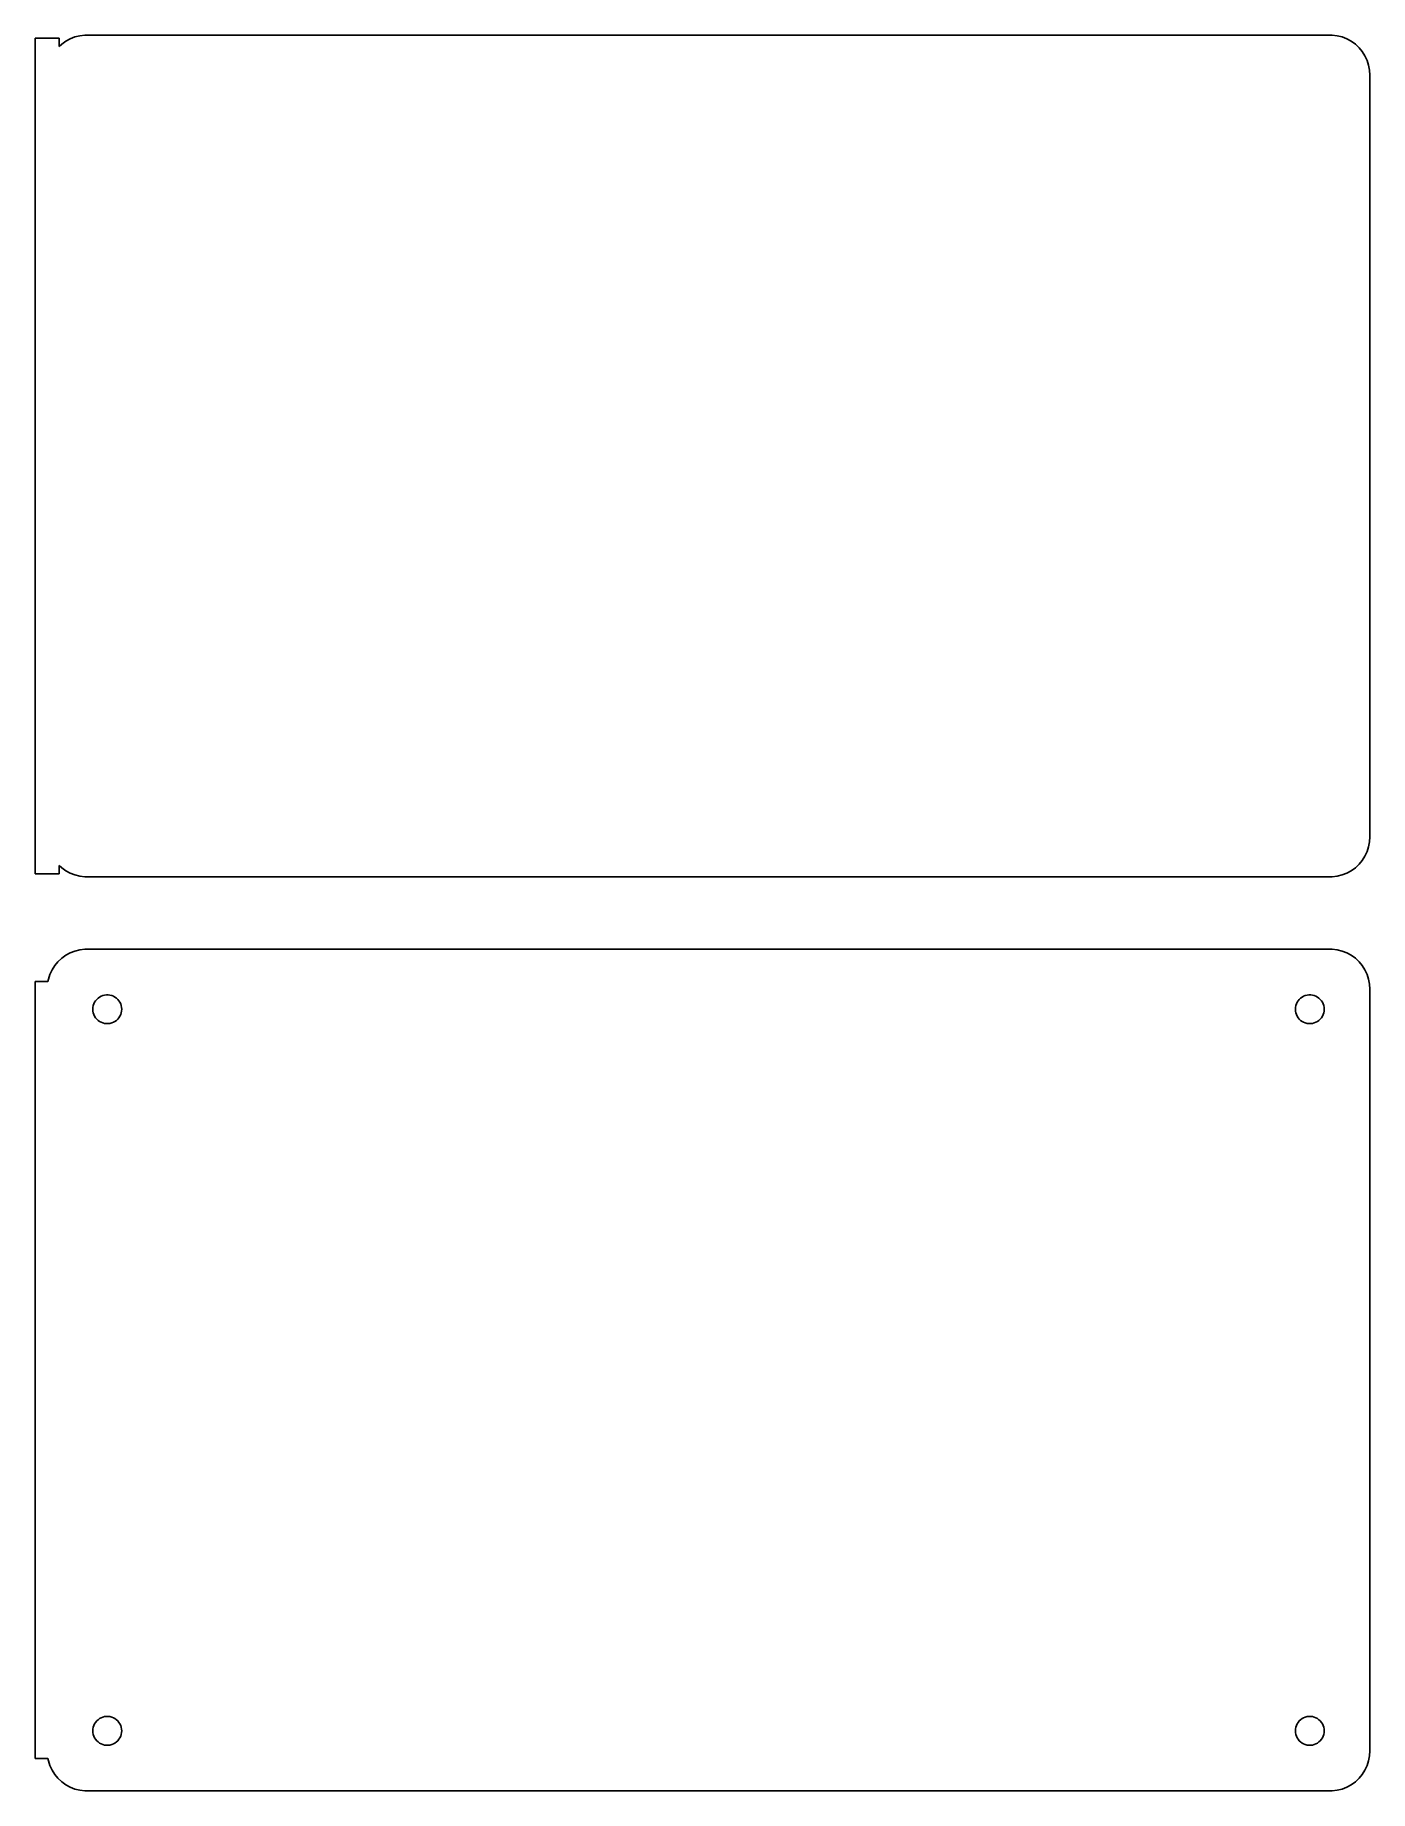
# Model space of a CAD drawing. Header units: metres. Extents: x -84 to 82, y 62 to 280.
import ezdxf

# ---------------------------------------------------------------- set-up
doc = ezdxf.new("R2010")
doc.units = ezdxf.units.M

msp = doc.modelspace()

# ---------------------------------------------------------------- linework, layer by layer
for p, q in [((-78.4369, 280.411), (-79.0451, 280.255)), ((-77.8139, 280.49), (-78.4369, 280.411)), ((77.8139, 280.49), (-77.8139, 280.49)), ((78.4369, 280.411), (77.8139, 280.49)), ((79.0451, 280.255), (78.4369, 280.411)), ((-81, 280.115), (-84, 280.115)), ((-84, 280.115), (-84, 175.885)), ((-81, 279.059), (-81, 280.115)), ((-80.6871, 279.353), (-81, 279.059)), ((-80.1791, 279.722), (-80.6871, 279.353)), ((-79.6289, 280.024), (-80.1791, 279.722)), ((-79.0451, 280.255), (-79.6289, 280.024)), ((79.6289, 280.024), (79.0451, 280.255)), ((80.1791, 279.722), (79.6289, 280.024)), ((80.6871, 279.353), (80.1791, 279.722)), ((81.1448, 278.923), (80.6871, 279.353)), ((81.5451, 278.439), (81.1448, 278.923)), ((81.8815, 277.909), (81.5451, 278.439)), ((82.1489, 277.341), (81.8815, 277.909)), ((82.3429, 276.743), (82.1489, 277.341)), ((82.4606, 276.127), (82.3429, 276.743)), ((82.5, 275.5), (82.4606, 276.127)), ((82.5, 180.5), (82.5, 275.5)), ((82.3429, 179.257), (82.4606, 179.873)), ((82.4606, 179.873), (82.5, 180.5)), ((81.1448, 177.077), (81.5451, 177.561)), ((81.5451, 177.561), (81.8815, 178.091)), ((81.8815, 178.091), (82.1489, 178.659)), ((82.1489, 178.659), (82.3429, 179.257)), ((-84, 175.885), (-81, 175.885)), ((-81, 175.885), (-81, 176.941)), ((-81, 176.941), (-80.6871, 176.647)), ((-80.6871, 176.647), (-80.1791, 176.278)), ((-80.1791, 176.278), (-79.6289, 175.976)), ((-79.6289, 175.976), (-79.0451, 175.745)), ((-79.0451, 175.745), (-78.4369, 175.589)), ((-78.4369, 175.589), (-77.8139, 175.51)), ((-77.8139, 175.51), (77.8139, 175.51)), ((77.8139, 175.51), (78.4369, 175.589)), ((78.4369, 175.589), (79.0451, 175.745)), ((79.0451, 175.745), (79.6289, 175.976)), ((79.6289, 175.976), (80.1791, 176.278)), ((80.1791, 176.278), (80.6871, 176.647)), ((80.6871, 176.647), (81.1448, 177.077)), ((-77.8139, 166.49), (-78.4369, 166.411)), ((77.8139, 166.49), (-77.8139, 166.49)), ((78.4369, 166.411), (77.8139, 166.49)), ((-81.5451, 164.439), (-81.8815, 163.909)), ((-81.1448, 164.923), (-81.5451, 164.439)), ((-80.6871, 165.353), (-81.1448, 164.923)), ((-80.1791, 165.722), (-80.6871, 165.353)), ((-79.6289, 166.024), (-80.1791, 165.722)), ((-79.0451, 166.255), (-79.6289, 166.024)), ((-78.4369, 166.411), (-79.0451, 166.255)), ((79.0451, 166.255), (78.4369, 166.411)), ((79.6289, 166.024), (79.0451, 166.255)), ((80.1791, 165.722), (79.6289, 166.024)), ((80.6871, 165.353), (80.1791, 165.722)), ((81.1448, 164.923), (80.6871, 165.353)), ((81.5451, 164.439), (81.1448, 164.923)), ((81.8815, 163.909), (81.5451, 164.439)), ((-82.4, 162.444), (-84, 162.444)), ((-84, 162.444), (-84, 65.5558)), ((-82.3429, 162.743), (-82.4, 162.444)), ((-82.1489, 163.341), (-82.3429, 162.743)), ((-81.8815, 163.909), (-82.1489, 163.341)), ((82.1489, 163.341), (81.8815, 163.909)), ((82.3429, 162.743), (82.1489, 163.341)), ((82.4606, 162.127), (82.3429, 162.743)), ((82.5, 161.5), (82.4606, 162.127)), ((-76.6736, 159.663), (-76.5773, 159.867)), ((-76.5773, 159.867), (-76.4562, 160.058)), ((-76.4562, 160.058), (-76.3121, 160.232)), ((-76.3121, 160.232), (-76.1474, 160.387)), ((-76.1474, 160.387), (-75.9645, 160.52)), ((-75.9645, 160.52), (-75.7664, 160.629)), ((-75.7664, 160.629), (-75.5562, 160.712)), ((-75.5562, 160.712), (-75.3373, 160.768)), ((-75.3373, 160.768), (-75.113, 160.796)), ((-75.113, 160.796), (-74.887, 160.796)), ((-74.887, 160.796), (-74.6627, 160.768)), ((-74.6627, 160.768), (-74.4438, 160.712)), ((-74.4438, 160.712), (-74.2336, 160.629)), ((-74.2336, 160.629), (-74.0355, 160.52)), ((-74.0355, 160.52), (-73.8526, 160.387)), ((-73.8526, 160.387), (-73.6879, 160.232)), ((-73.6879, 160.232), (-73.5438, 160.058)), ((-73.5438, 160.058), (-73.4226, 159.867)), ((-73.4226, 159.867), (-73.3264, 159.663)), ((73.3264, 159.663), (73.4226, 159.867)), ((73.4226, 159.867), (73.5438, 160.058)), ((73.5438, 160.058), (73.6879, 160.232)), ((73.6879, 160.232), (73.8526, 160.387)), ((73.8526, 160.387), (74.0355, 160.52)), ((74.0355, 160.52), (74.2336, 160.629)), ((74.2336, 160.629), (74.4438, 160.712)), ((74.4438, 160.712), (74.6627, 160.768)), ((74.6627, 160.768), (74.887, 160.796)), ((74.887, 160.796), (75.113, 160.796)), ((75.113, 160.796), (75.3373, 160.768)), ((75.3373, 160.768), (75.5562, 160.712)), ((75.5562, 160.712), (75.7664, 160.629)), ((75.7664, 160.629), (75.9645, 160.52)), ((75.9645, 160.52), (76.1474, 160.387)), ((76.1474, 160.387), (76.3121, 160.232)), ((76.3121, 160.232), (76.4562, 160.058)), ((76.4562, 160.058), (76.5773, 159.867)), ((76.5773, 159.867), (76.6736, 159.663)), ((82.5, 66.5), (82.5, 161.5)), ((-76.8, 159), (-76.7858, 159.226)), ((-76.7858, 158.774), (-76.8, 159)), ((-76.7858, 159.226), (-76.7434, 159.448)), ((-76.7434, 158.552), (-76.7858, 158.774)), ((-76.7434, 159.448), (-76.6736, 159.663)), ((-76.6736, 158.337), (-76.7434, 158.552)), ((-76.5773, 158.133), (-76.6736, 158.337)), ((-76.4562, 157.942), (-76.5773, 158.133)), ((-76.3121, 157.768), (-76.4562, 157.942)), ((-76.1474, 157.613), (-76.3121, 157.768)), ((-73.6879, 157.768), (-73.8526, 157.613)), ((-73.5438, 157.942), (-73.6879, 157.768)), ((-73.4226, 158.133), (-73.5438, 157.942)), ((-73.3264, 158.337), (-73.4226, 158.133)), ((-73.3264, 159.663), (-73.2565, 159.448)), ((-73.2565, 158.552), (-73.3264, 158.337)), ((-73.2565, 159.448), (-73.2142, 159.226)), ((-73.2142, 158.774), (-73.2565, 158.552)), ((-73.2142, 159.226), (-73.2, 159)), ((-73.2, 159), (-73.2142, 158.774)), ((73.2, 159), (73.2142, 159.226)), ((73.2142, 158.774), (73.2, 159)), ((73.2142, 159.226), (73.2565, 159.448)), ((73.2565, 158.552), (73.2142, 158.774)), ((73.2565, 159.448), (73.3264, 159.663)), ((73.3264, 158.337), (73.2565, 158.552)), ((73.4226, 158.133), (73.3264, 158.337)), ((73.5438, 157.942), (73.4226, 158.133)), ((73.6879, 157.768), (73.5438, 157.942)), ((73.8526, 157.613), (73.6879, 157.768)), ((76.3121, 157.768), (76.1474, 157.613)), ((76.4562, 157.942), (76.3121, 157.768)), ((76.5773, 158.133), (76.4562, 157.942)), ((76.6736, 158.337), (76.5773, 158.133)), ((76.6736, 159.663), (76.7434, 159.448)), ((76.7434, 158.552), (76.6736, 158.337)), ((76.7434, 159.448), (76.7858, 159.226)), ((76.7858, 158.774), (76.7434, 158.552)), ((76.7858, 159.226), (76.8, 159)), ((76.8, 159), (76.7858, 158.774)), ((-75.9645, 157.48), (-76.1474, 157.613)), ((-75.7664, 157.371), (-75.9645, 157.48)), ((-75.5562, 157.288), (-75.7664, 157.371)), ((-75.3373, 157.232), (-75.5562, 157.288)), ((-75.113, 157.204), (-75.3373, 157.232)), ((-74.887, 157.204), (-75.113, 157.204)), ((-74.6627, 157.232), (-74.887, 157.204)), ((-74.4438, 157.288), (-74.6627, 157.232)), ((-74.2336, 157.371), (-74.4438, 157.288)), ((-74.0355, 157.48), (-74.2336, 157.371)), ((-73.8526, 157.613), (-74.0355, 157.48)), ((74.0355, 157.48), (73.8526, 157.613)), ((74.2336, 157.371), (74.0355, 157.48)), ((74.4438, 157.288), (74.2336, 157.371)), ((74.6627, 157.232), (74.4438, 157.288)), ((74.887, 157.204), (74.6627, 157.232)), ((75.113, 157.204), (74.887, 157.204)), ((75.3373, 157.232), (75.113, 157.204)), ((75.5562, 157.288), (75.3373, 157.232)), ((75.7664, 157.371), (75.5562, 157.288)), ((75.9645, 157.48), (75.7664, 157.371)), ((76.1474, 157.613), (75.9645, 157.48)), ((-76.4562, 70.058), (-76.3121, 70.2322)), ((-76.3121, 70.2322), (-76.1474, 70.3869)), ((-76.1474, 70.3869), (-75.9645, 70.5198)), ((-75.9645, 70.5198), (-75.7664, 70.6287)), ((-75.7664, 70.6287), (-75.5562, 70.7119)), ((-75.5562, 70.7119), (-75.3373, 70.7681)), ((-75.3373, 70.7681), (-75.113, 70.7964)), ((-75.113, 70.7964), (-74.887, 70.7964)), ((-74.887, 70.7964), (-74.6627, 70.7681)), ((-74.6627, 70.7681), (-74.4438, 70.7119)), ((-74.4438, 70.7119), (-74.2336, 70.6287)), ((-74.2336, 70.6287), (-74.0355, 70.5198)), ((-74.0355, 70.5198), (-73.8526, 70.3869)), ((-73.8526, 70.3869), (-73.6879, 70.2322)), ((-73.6879, 70.2322), (-73.5438, 70.058)), ((73.5438, 70.058), (73.6879, 70.2322)), ((73.6879, 70.2322), (73.8526, 70.3869)), ((73.8526, 70.3869), (74.0355, 70.5198)), ((74.0355, 70.5198), (74.2336, 70.6287)), ((74.2336, 70.6287), (74.4438, 70.7119)), ((74.4438, 70.7119), (74.6627, 70.7681)), ((74.6627, 70.7681), (74.887, 70.7964)), ((74.887, 70.7964), (75.113, 70.7964)), ((75.113, 70.7964), (75.3373, 70.7681)), ((75.3373, 70.7681), (75.5562, 70.7119)), ((75.5562, 70.7119), (75.7664, 70.6287)), ((75.7664, 70.6287), (75.9645, 70.5198)), ((75.9645, 70.5198), (76.1474, 70.3869)), ((76.1474, 70.3869), (76.3121, 70.2322)), ((76.3121, 70.2322), (76.4562, 70.058)), ((-76.8, 69), (-76.7858, 69.2256)), ((-76.7858, 68.7744), (-76.8, 69)), ((-76.7858, 69.2256), (-76.7434, 69.4476)), ((-76.7434, 68.5524), (-76.7858, 68.7744)), ((-76.7434, 69.4476), (-76.6736, 69.6626)), ((-76.6736, 68.3374), (-76.7434, 68.5524)), ((-76.6736, 69.6626), (-76.5773, 69.8672)), ((-76.5773, 68.1328), (-76.6736, 68.3374)), ((-76.5773, 69.8672), (-76.4562, 70.058)), ((-76.4562, 67.942), (-76.5773, 68.1328)), ((-76.3121, 67.7678), (-76.4562, 67.942)), ((-73.5438, 67.942), (-73.6879, 67.7678)), ((-73.5438, 70.058), (-73.4226, 69.8672)), ((-73.4226, 68.1328), (-73.5438, 67.942)), ((-73.4226, 69.8672), (-73.3264, 69.6626)), ((-73.3264, 68.3374), (-73.4226, 68.1328)), ((-73.3264, 69.6626), (-73.2565, 69.4476)), ((-73.2565, 68.5524), (-73.3264, 68.3374)), ((-73.2565, 69.4476), (-73.2142, 69.2256)), ((-73.2142, 68.7744), (-73.2565, 68.5524)), ((-73.2142, 69.2256), (-73.2, 69)), ((-73.2, 69), (-73.2142, 68.7744)), ((73.2, 69), (73.2142, 69.2256)), ((73.2142, 68.7744), (73.2, 69)), ((73.2142, 69.2256), (73.2565, 69.4476)), ((73.2565, 68.5524), (73.2142, 68.7744)), ((73.2565, 69.4476), (73.3264, 69.6626)), ((73.3264, 68.3374), (73.2565, 68.5524)), ((73.3264, 69.6626), (73.4226, 69.8672)), ((73.4226, 68.1328), (73.3264, 68.3374)), ((73.4226, 69.8672), (73.5438, 70.058)), ((73.5438, 67.942), (73.4226, 68.1328)), ((73.6879, 67.7678), (73.5438, 67.942)), ((76.4562, 67.942), (76.3121, 67.7678)), ((76.4562, 70.058), (76.5773, 69.8672)), ((76.5773, 68.1328), (76.4562, 67.942)), ((76.5773, 69.8672), (76.6736, 69.6626)), ((76.6736, 68.3374), (76.5773, 68.1328)), ((76.6736, 69.6626), (76.7434, 69.4476)), ((76.7434, 68.5524), (76.6736, 68.3374)), ((76.7434, 69.4476), (76.7858, 69.2256)), ((76.7858, 68.7744), (76.7434, 68.5524)), ((76.7858, 69.2256), (76.8, 69)), ((76.8, 69), (76.7858, 68.7744)), ((-76.1474, 67.6131), (-76.3121, 67.7678)), ((-75.9645, 67.4802), (-76.1474, 67.6131)), ((-75.7664, 67.3713), (-75.9645, 67.4802)), ((-75.5562, 67.2881), (-75.7664, 67.3713)), ((-75.3373, 67.2319), (-75.5562, 67.2881)), ((-75.113, 67.2036), (-75.3373, 67.2319)), ((-74.887, 67.2036), (-75.113, 67.2036)), ((-74.6627, 67.2319), (-74.887, 67.2036)), ((-74.4438, 67.2881), (-74.6627, 67.2319)), ((-74.2336, 67.3713), (-74.4438, 67.2881)), ((-74.0355, 67.4802), (-74.2336, 67.3713)), ((-73.8526, 67.6131), (-74.0355, 67.4802)), ((-73.6879, 67.7678), (-73.8526, 67.6131)), ((73.8526, 67.6131), (73.6879, 67.7678)), ((74.0355, 67.4802), (73.8526, 67.6131)), ((74.2336, 67.3713), (74.0355, 67.4802)), ((74.4438, 67.2881), (74.2336, 67.3713)), ((74.6627, 67.2319), (74.4438, 67.2881)), ((74.887, 67.2036), (74.6627, 67.2319)), ((75.113, 67.2036), (74.887, 67.2036)), ((75.3373, 67.2319), (75.113, 67.2036)), ((75.5562, 67.2881), (75.3373, 67.2319)), ((75.7664, 67.3713), (75.5562, 67.2881)), ((75.9645, 67.4802), (75.7664, 67.3713)), ((76.1474, 67.6131), (75.9645, 67.4802)), ((76.3121, 67.7678), (76.1474, 67.6131)), ((82.3429, 65.2566), (82.4606, 65.8733)), ((82.4606, 65.8733), (82.5, 66.5)), ((-84, 65.5558), (-82.4, 65.5558)), ((-82.4, 65.5558), (-82.3429, 65.2566)), ((-82.3429, 65.2566), (-82.1489, 64.6594)), ((-82.1489, 64.6594), (-81.8815, 64.0912)), ((-81.8815, 64.0912), (-81.5451, 63.5611)), ((-81.5451, 63.5611), (-81.1448, 63.0773)), ((81.1448, 63.0773), (81.5451, 63.5611)), ((81.5451, 63.5611), (81.8815, 64.0912)), ((81.8815, 64.0912), (82.1489, 64.6594)), ((82.1489, 64.6594), (82.3429, 65.2566)), ((-81.1448, 63.0773), (-80.6871, 62.6474)), ((-80.6871, 62.6474), (-80.1791, 62.2784)), ((-80.1791, 62.2784), (-79.6289, 61.9759)), ((-79.6289, 61.9759), (-79.0451, 61.7447)), ((-79.0451, 61.7447), (-78.4369, 61.5886)), ((-78.4369, 61.5886), (-77.8139, 61.5099)), ((-77.8139, 61.5099), (77.8139, 61.5099)), ((77.8139, 61.5099), (78.4369, 61.5886)), ((78.4369, 61.5886), (79.0451, 61.7447)), ((79.0451, 61.7447), (79.6289, 61.9759)), ((79.6289, 61.9759), (80.1791, 62.2784)), ((80.1791, 62.2784), (80.6871, 62.6474)), ((80.6871, 62.6474), (81.1448, 63.0773))]:
    msp.add_line(p, q)

doc.saveas('drawing.dxf')
